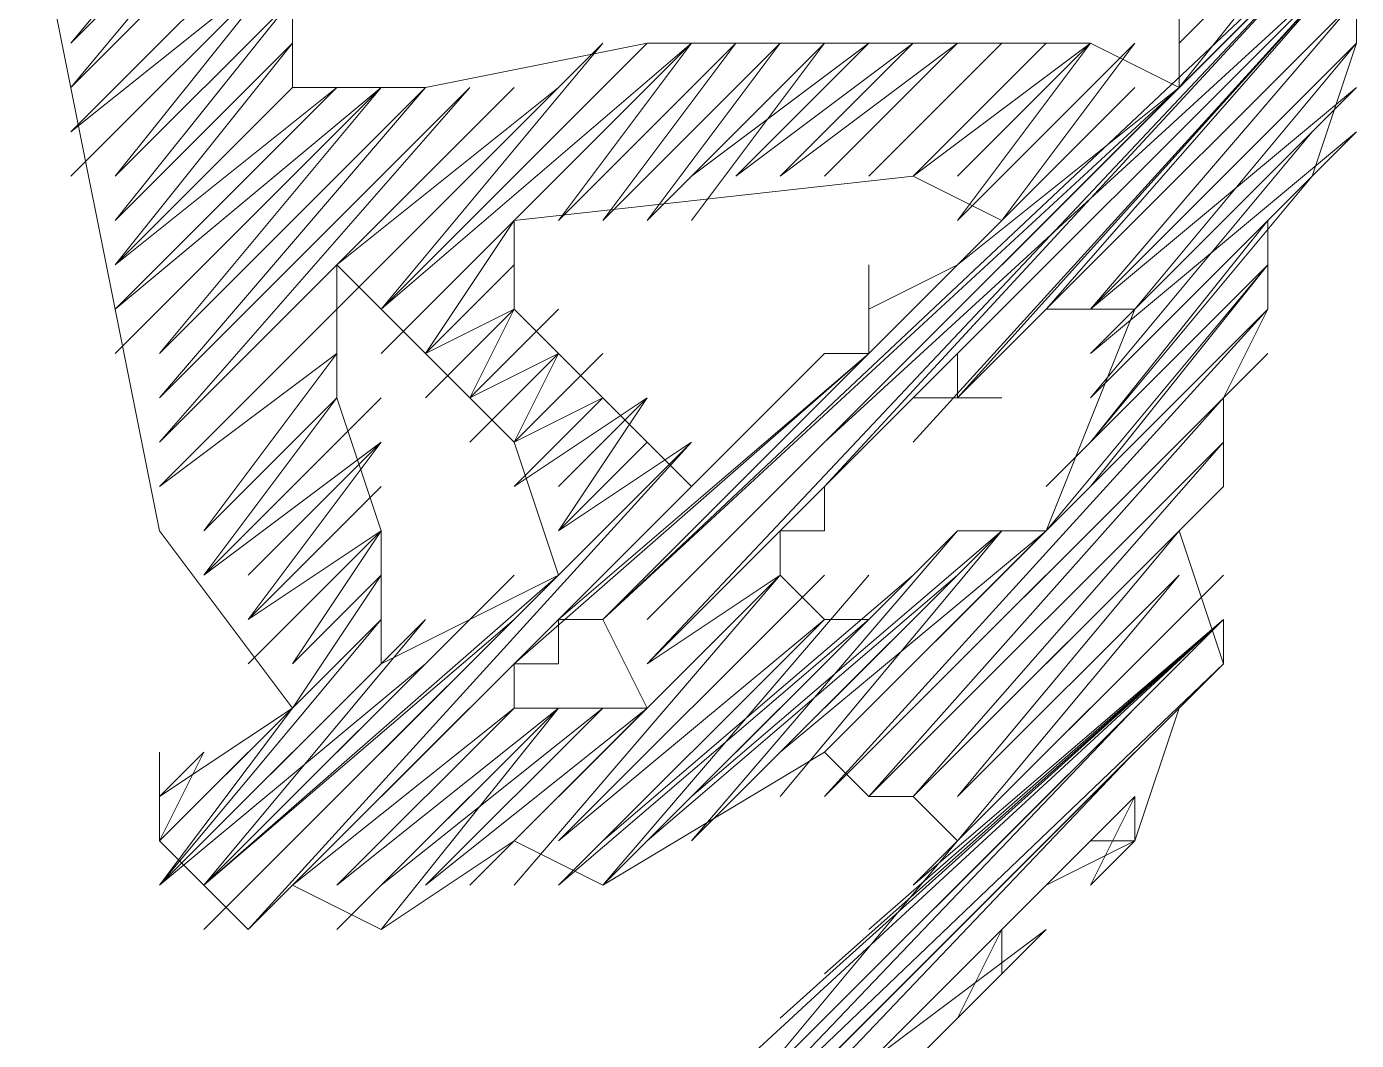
# Model space of a CAD drawing. Header units: millimetres. Extents: x 24 to 410, y 10 to 282.
# Drawn here: x 287.655 to 288.925, y 17.039 to 18.008 of the extents above; entities that cross this region are included whole.
import ezdxf

# ---------------------------------------------------------------- set-up
doc = ezdxf.new("R2010")
doc.units = ezdxf.units.MM
doc.layers.add('Watermark', color=7, linetype='Continuous')

msp = doc.modelspace()

# ---------------------------------------------------------------- linework, layer by layer
at = {"layer": 'Watermark', "color": 7, "lineweight": 0}
for points in [[(287.909, 18.076333), (287.909, 18.288), (287.993667, 18.372667), (288.078333, 18.457333), (288.459333, 18.457333), (288.628667, 18.372667), (288.713333, 18.288), (288.755667, 18.118667), (288.755667, 17.949333), (288.671, 17.991667), (288.247667, 17.991667), (288.036, 17.949333), (287.909, 17.949333)], [(288.120667, 17.737667), (288.120667, 17.822333), (288.501667, 17.864667), (288.586333, 17.822333), (288.544, 17.78), (288.459333, 17.737667), (288.459333, 17.695333), (288.417, 17.695333), (288.29, 17.568333)], [(287.951333, 17.653), (287.951333, 17.78), (288.120667, 17.610667), (288.163, 17.483667), (287.993667, 17.399), (287.993667, 17.526)], [(288.374667, 17.483667), (288.374667, 17.526), (288.417, 17.526), (288.417, 17.568333), (288.501667, 17.653), (288.544, 17.653), (288.628667, 17.737667), (288.713333, 17.737667), (288.628667, 17.526), (288.544, 17.526), (288.459333, 17.441333), (288.417, 17.441333)], [(288.120667, 17.356667), (288.120667, 17.399), (288.163, 17.399), (288.163, 17.441333), (288.205333, 17.441333), (288.247667, 17.356667)]]:
    msp.add_lwpolyline(points, close=True, dxfattribs=at)
for points in [[(287.697333, 17.991667), (287.909, 18.245667)], [(287.697333, 17.991667), (287.909, 18.245667)], [(287.697333, 17.991667), (287.909, 18.245667)], [(287.697333, 17.991667), (287.909, 18.245667)], [(287.697333, 17.991667), (287.909, 18.245667)], [(287.697333, 17.991667), (287.909, 18.245667)], [(287.697333, 17.991667), (287.909, 18.245667)], [(287.697333, 17.991667), (287.909, 18.245667)], [(287.697333, 17.991667), (287.909, 18.245667)], [(287.697333, 17.991667), (287.909, 18.203333)], [(287.697333, 17.991667), (287.909, 18.203333)], [(287.697333, 17.991667), (287.909, 18.203333)], [(287.697333, 17.991667), (287.909, 18.203333)], [(287.697333, 17.991667), (287.909, 18.203333)], [(287.697333, 17.991667), (287.909, 18.203333)], [(287.697333, 17.991667), (287.909, 18.203333)], [(287.697333, 17.991667), (287.909, 18.203333)], [(287.697333, 17.949333), (287.909, 18.203333)], [(287.697333, 17.949333), (287.909, 18.203333)], [(287.697333, 17.949333), (287.909, 18.203333)], [(287.697333, 17.949333), (287.909, 18.203333)], [(288.459333, 17.018), (288.586333, 17.145), (288.628667, 17.187333), (288.713333, 17.229667), (288.755667, 17.356667), (288.798, 17.399), (288.755667, 17.526), (288.798, 17.568333), (288.798, 17.653), (288.840333, 17.737667), (288.840333, 17.822333), (288.882667, 17.864667), (288.925, 17.991667), (288.925, 18.203333)], [(287.655, 18.161), (287.782, 17.526), (287.909, 17.356667), (287.782, 17.272), (287.782, 17.229667), (287.866667, 17.145), (287.909, 17.187333), (287.993667, 17.145), (288.120667, 17.229667), (288.205333, 17.187333), (288.417, 17.314333), (288.459333, 17.272), (288.501667, 17.272), (288.544, 17.229667), (288.332333, 16.975667)], [(287.697333, 17.949333), (287.909, 18.161)], [(287.697333, 17.949333), (287.909, 18.161)], [(287.697333, 17.949333), (287.909, 18.161)], [(287.697333, 17.949333), (287.909, 18.161)], [(287.697333, 17.949333), (287.909, 18.161)], [(287.697333, 17.949333), (287.909, 18.161)], [(287.697333, 17.949333), (287.909, 18.161)], [(287.697333, 17.949333), (287.909, 18.161)], [(287.697333, 17.949333), (287.909, 18.161)], [(287.697333, 17.949333), (287.909, 18.161)], [(287.697333, 17.949333), (287.909, 18.161)], [(287.697333, 17.949333), (287.909, 18.161)], [(287.697333, 17.949333), (287.909, 18.161)], [(288.755667, 17.991667), (288.925, 18.161)], [(288.755667, 17.991667), (288.925, 18.161)], [(288.755667, 17.991667), (288.925, 18.161)], [(288.755667, 17.991667), (288.925, 18.161)], [(288.755667, 17.991667), (288.925, 18.161)], [(288.755667, 17.991667), (288.925, 18.161)], [(288.755667, 17.991667), (288.925, 18.161)], [(288.755667, 17.991667), (288.925, 18.161)], [(288.755667, 17.991667), (288.925, 18.161)], [(288.755667, 17.991667), (288.925, 18.161)], [(288.755667, 17.991667), (288.925, 18.161)], [(288.755667, 17.991667), (288.925, 18.161)], [(288.755667, 17.949333), (288.925, 18.161)], [(288.755667, 17.949333), (288.925, 18.161)], [(287.697333, 17.907), (287.909, 18.118667)], [(287.697333, 17.907), (287.909, 18.118667)], [(287.697333, 17.907), (287.909, 18.118667)], [(287.697333, 17.907), (287.909, 18.118667)], [(287.697333, 17.907), (287.909, 18.118667)], [(287.697333, 17.907), (287.909, 18.118667)], [(287.697333, 17.907), (287.909, 18.118667)], [(287.697333, 17.907), (287.909, 18.118667)], [(287.697333, 17.907), (287.909, 18.118667)], [(287.697333, 17.907), (287.909, 18.118667)], [(287.697333, 17.907), (287.909, 18.118667)], [(287.697333, 17.907), (287.909, 18.118667)], [(288.205333, 17.441333), (288.925, 18.118667)], [(288.247667, 17.441333), (288.925, 18.118667)], [(288.247667, 17.399), (288.925, 18.118667)], [(288.247667, 17.399), (288.925, 18.118667)], [(288.247667, 17.399), (288.925, 18.118667)], [(288.247667, 17.399), (288.925, 18.118667)], [(288.417, 17.568333), (288.925, 18.118667)], [(288.417, 17.568333), (288.925, 18.118667)], [(288.417, 17.610667), (288.925, 18.118667)], [(288.417, 17.610667), (288.925, 18.118667)], [(288.755667, 17.949333), (288.925, 18.118667)], [(288.755667, 17.949333), (288.925, 18.118667)], [(288.755667, 17.949333), (288.925, 18.118667)], [(287.697333, 17.907), (287.909, 18.076333)], [(287.697333, 17.907), (287.909, 18.076333)], [(287.697333, 17.907), (287.909, 18.076333)], [(287.697333, 17.907), (287.909, 18.076333)], [(287.697333, 17.907), (287.909, 18.076333)], [(287.697333, 17.864667), (287.909, 18.076333)], [(287.697333, 17.864667), (287.909, 18.076333)], [(287.697333, 17.864667), (287.909, 18.076333)], [(287.697333, 17.864667), (287.909, 18.076333)], [(287.697333, 17.864667), (287.909, 18.076333)], [(287.697333, 17.864667), (287.909, 18.076333)], [(287.697333, 17.864667), (287.909, 18.076333)], [(287.697333, 17.864667), (287.909, 18.076333)], [(287.739667, 17.864667), (287.909, 18.076333)], [(287.739667, 17.864667), (287.909, 18.076333)], [(288.417, 17.610667), (288.925, 18.076333)], [(288.459333, 17.610667), (288.925, 18.076333)], [(288.459333, 17.610667), (288.925, 18.076333)], [(288.459333, 17.610667), (288.925, 18.076333)], [(288.459333, 17.610667), (288.925, 18.076333)], [(288.459333, 17.610667), (288.925, 18.076333)], [(288.501667, 17.610667), (288.925, 18.076333)], [(288.544, 17.653), (288.925, 18.076333)], [(288.544, 17.653), (288.925, 18.076333)], [(288.544, 17.653), (288.925, 18.076333)], [(288.544, 17.653), (288.925, 18.076333)], [(288.544, 17.653), (288.925, 18.076333)], [(288.544, 17.653), (288.925, 18.076333)], [(288.628667, 17.737667), (288.925, 18.076333)], [(287.739667, 17.864667), (287.909, 18.034)], [(287.739667, 17.864667), (287.909, 18.034)], [(287.739667, 17.864667), (287.909, 18.034)], [(287.739667, 17.864667), (287.909, 18.034)], [(287.739667, 17.864667), (287.909, 18.034)], [(287.739667, 17.864667), (287.909, 18.034)], [(287.739667, 17.864667), (287.909, 18.034)], [(287.739667, 17.822333), (287.909, 18.034)], [(287.739667, 17.822333), (287.909, 18.034)], [(287.739667, 17.822333), (287.909, 18.034)], [(287.739667, 17.822333), (287.909, 18.034)], [(287.739667, 17.822333), (287.909, 18.034)], [(287.739667, 17.822333), (287.909, 18.034)], [(287.739667, 17.822333), (287.909, 18.034)], [(287.739667, 17.822333), (287.909, 18.034)], [(288.628667, 17.737667), (288.925, 18.034)], [(288.628667, 17.737667), (288.925, 18.034)], [(288.628667, 17.737667), (288.925, 18.034)], [(288.628667, 17.737667), (288.925, 18.034)], [(288.628667, 17.737667), (288.925, 18.034)], [(288.671, 17.737667), (288.925, 18.034)], [(288.671, 17.737667), (288.925, 18.034)], [(288.671, 17.737667), (288.925, 18.034)], [(288.671, 17.737667), (288.925, 18.034)], [(288.671, 17.737667), (288.925, 18.034)], [(288.671, 17.737667), (288.925, 18.034)], [(288.671, 17.737667), (288.925, 18.034)], [(288.671, 17.737667), (288.925, 18.034)], [(287.739667, 17.822333), (287.909, 17.991667)], [(287.739667, 17.822333), (287.909, 17.991667)], [(287.739667, 17.822333), (287.909, 17.991667)], [(287.739667, 17.822333), (287.909, 17.991667)], [(287.739667, 17.822333), (287.909, 17.991667)], [(287.739667, 17.822333), (287.909, 17.991667)], [(287.739667, 17.822333), (287.909, 17.991667)], [(287.739667, 17.822333), (287.909, 17.991667)], [(287.739667, 17.822333), (287.909, 17.991667)], [(287.739667, 17.822333), (287.909, 17.991667)], [(287.739667, 17.78), (287.909, 17.991667)], [(287.739667, 17.78), (287.909, 17.991667)], [(287.739667, 17.78), (287.909, 17.991667)], [(287.739667, 17.78), (287.909, 17.991667)], [(287.739667, 17.78), (287.909, 17.991667)], [(287.739667, 17.78), (287.909, 17.991667)], [(287.951333, 17.737667), (288.205333, 17.991667)], [(287.951333, 17.737667), (288.205333, 17.991667)], [(287.951333, 17.737667), (288.205333, 17.991667)], [(287.951333, 17.737667), (288.205333, 17.991667)], [(287.993667, 17.737667), (288.205333, 17.991667)], [(287.993667, 17.737667), (288.205333, 17.991667)], [(287.993667, 17.737667), (288.205333, 17.991667)], [(287.993667, 17.737667), (288.205333, 17.991667)], [(287.993667, 17.737667), (288.205333, 17.991667)], [(287.993667, 17.737667), (288.205333, 17.991667)], [(287.993667, 17.737667), (288.247667, 17.991667)], [(287.993667, 17.737667), (288.247667, 17.991667)], [(287.993667, 17.737667), (288.247667, 17.991667)], [(287.993667, 17.737667), (288.247667, 17.991667)], [(287.993667, 17.737667), (288.247667, 17.991667)], [(287.993667, 17.737667), (288.247667, 17.991667)], [(287.993667, 17.737667), (288.247667, 17.991667)], [(287.993667, 17.737667), (288.247667, 17.991667)], [(287.993667, 17.737667), (288.247667, 17.991667)], [(287.993667, 17.737667), (288.247667, 17.991667)], [(287.993667, 17.737667), (288.247667, 17.991667)], [(287.993667, 17.737667), (288.247667, 17.991667)], [(287.993667, 17.737667), (288.29, 17.991667)], [(287.993667, 17.737667), (288.29, 17.991667)], [(287.993667, 17.695333), (288.29, 17.991667)], [(288.120667, 17.822333), (288.29, 17.991667)], [(288.120667, 17.822333), (288.29, 17.991667)], [(288.120667, 17.822333), (288.29, 17.991667)], [(288.120667, 17.822333), (288.29, 17.991667)], [(288.120667, 17.822333), (288.29, 17.991667)], [(288.120667, 17.822333), (288.29, 17.991667)], [(288.120667, 17.822333), (288.29, 17.991667)], [(288.163, 17.822333), (288.29, 17.991667)], [(288.163, 17.822333), (288.29, 17.991667)], [(288.163, 17.822333), (288.29, 17.991667)], [(288.163, 17.822333), (288.29, 17.991667)], [(288.163, 17.822333), (288.332333, 17.991667)], [(288.163, 17.822333), (288.332333, 17.991667)], [(288.163, 17.822333), (288.332333, 17.991667)], [(288.163, 17.822333), (288.332333, 17.991667)], [(288.163, 17.822333), (288.332333, 17.991667)], [(288.163, 17.822333), (288.332333, 17.991667)], [(288.163, 17.822333), (288.332333, 17.991667)], [(288.163, 17.822333), (288.332333, 17.991667)], [(288.205333, 17.822333), (288.332333, 17.991667)], [(288.205333, 17.822333), (288.332333, 17.991667)], [(288.205333, 17.822333), (288.332333, 17.991667)], [(288.205333, 17.822333), (288.332333, 17.991667)], [(288.205333, 17.822333), (288.332333, 17.991667)], [(288.205333, 17.822333), (288.332333, 17.991667)], [(288.205333, 17.822333), (288.374667, 17.991667)], [(288.205333, 17.822333), (288.374667, 17.991667)], [(288.205333, 17.822333), (288.374667, 17.991667)], [(288.205333, 17.822333), (288.374667, 17.991667)], [(288.205333, 17.822333), (288.374667, 17.991667)], [(288.205333, 17.822333), (288.374667, 17.991667)], [(288.205333, 17.822333), (288.374667, 17.991667)], [(288.247667, 17.822333), (288.374667, 17.991667)], [(288.247667, 17.822333), (288.374667, 17.991667)], [(288.247667, 17.822333), (288.374667, 17.991667)], [(288.247667, 17.822333), (288.374667, 17.991667)], [(288.247667, 17.822333), (288.374667, 17.991667)], [(288.247667, 17.822333), (288.374667, 17.991667)], [(288.247667, 17.822333), (288.417, 17.991667)], [(288.247667, 17.822333), (288.417, 17.991667)], [(288.247667, 17.822333), (288.417, 17.991667)], [(288.247667, 17.822333), (288.417, 17.991667)], [(288.247667, 17.822333), (288.417, 17.991667)], [(288.247667, 17.822333), (288.417, 17.991667)], [(288.29, 17.822333), (288.417, 17.991667)], [(288.29, 17.822333), (288.417, 17.991667)], [(288.29, 17.822333), (288.417, 17.991667)], [(288.29, 17.822333), (288.417, 17.991667)], [(288.29, 17.822333), (288.417, 17.991667)], [(288.29, 17.864667), (288.417, 17.991667)], [(288.29, 17.864667), (288.417, 17.991667)], [(288.29, 17.864667), (288.417, 17.991667)], [(288.29, 17.864667), (288.459333, 17.991667)], [(288.29, 17.864667), (288.459333, 17.991667)], [(288.29, 17.864667), (288.459333, 17.991667)], [(288.29, 17.864667), (288.459333, 17.991667)], [(288.332333, 17.864667), (288.459333, 17.991667)], [(288.332333, 17.864667), (288.459333, 17.991667)], [(288.332333, 17.864667), (288.459333, 17.991667)], [(288.332333, 17.864667), (288.459333, 17.991667)], [(288.332333, 17.864667), (288.459333, 17.991667)], [(288.332333, 17.864667), (288.459333, 17.991667)], [(288.332333, 17.864667), (288.459333, 17.991667)], [(288.332333, 17.864667), (288.459333, 17.991667)], [(288.332333, 17.864667), (288.459333, 17.991667)], [(288.332333, 17.864667), (288.501667, 17.991667)], [(288.332333, 17.864667), (288.501667, 17.991667)], [(288.332333, 17.864667), (288.501667, 17.991667)], [(288.332333, 17.864667), (288.501667, 17.991667)], [(288.374667, 17.864667), (288.501667, 17.991667)], [(288.374667, 17.864667), (288.501667, 17.991667)], [(288.374667, 17.864667), (288.501667, 17.991667)], [(288.374667, 17.864667), (288.501667, 17.991667)], [(288.374667, 17.864667), (288.501667, 17.991667)], [(288.374667, 17.864667), (288.501667, 17.991667)], [(288.374667, 17.864667), (288.501667, 17.991667)], [(288.374667, 17.864667), (288.501667, 17.991667)], [(288.374667, 17.864667), (288.501667, 17.991667)], [(288.374667, 17.864667), (288.501667, 17.991667)], [(288.374667, 17.864667), (288.544, 17.991667)], [(288.374667, 17.864667), (288.544, 17.991667)], [(288.417, 17.864667), (288.544, 17.991667)], [(288.417, 17.864667), (288.544, 17.991667)], [(288.417, 17.864667), (288.544, 17.991667)], [(288.417, 17.864667), (288.544, 17.991667)], [(288.417, 17.864667), (288.544, 17.991667)], [(288.417, 17.864667), (288.544, 17.991667)], [(288.417, 17.864667), (288.544, 17.991667)], [(288.417, 17.864667), (288.544, 17.991667)], [(288.417, 17.864667), (288.544, 17.991667)], [(288.417, 17.864667), (288.544, 17.991667)], [(288.417, 17.864667), (288.544, 17.991667)], [(288.417, 17.864667), (288.544, 17.991667)], [(288.459333, 17.864667), (288.586333, 17.991667)], [(288.459333, 17.864667), (288.586333, 17.991667)], [(288.459333, 17.864667), (288.586333, 17.991667)], [(288.459333, 17.864667), (288.586333, 17.991667)], [(288.459333, 17.864667), (288.586333, 17.991667)], [(288.459333, 17.864667), (288.586333, 17.991667)], [(288.459333, 17.864667), (288.586333, 17.991667)], [(288.459333, 17.864667), (288.586333, 17.991667)], [(288.459333, 17.864667), (288.586333, 17.991667)], [(288.459333, 17.864667), (288.586333, 17.991667)], [(288.459333, 17.864667), (288.586333, 17.991667)], [(288.459333, 17.864667), (288.586333, 17.991667)], [(288.459333, 17.864667), (288.586333, 17.991667)], [(288.501667, 17.864667), (288.628667, 17.991667)], [(288.501667, 17.864667), (288.628667, 17.991667)], [(288.501667, 17.864667), (288.628667, 17.991667)], [(288.501667, 17.864667), (288.628667, 17.991667)], [(288.501667, 17.864667), (288.628667, 17.991667)], [(288.501667, 17.864667), (288.628667, 17.991667)], [(288.501667, 17.864667), (288.628667, 17.991667)], [(288.501667, 17.864667), (288.628667, 17.991667)], [(288.501667, 17.864667), (288.628667, 17.991667)], [(288.501667, 17.864667), (288.628667, 17.991667)], [(288.501667, 17.864667), (288.628667, 17.991667)], [(288.501667, 17.864667), (288.628667, 17.991667)], [(288.501667, 17.864667), (288.628667, 17.991667)], [(288.501667, 17.864667), (288.628667, 17.991667)], [(288.501667, 17.864667), (288.671, 17.991667)], [(288.544, 17.864667), (288.671, 17.991667)], [(288.544, 17.864667), (288.671, 17.991667)], [(288.544, 17.864667), (288.671, 17.991667)], [(288.544, 17.864667), (288.671, 17.991667)], [(288.544, 17.864667), (288.671, 17.991667)], [(288.544, 17.864667), (288.671, 17.991667)], [(288.544, 17.864667), (288.671, 17.991667)], [(288.544, 17.864667), (288.671, 17.991667)], [(288.544, 17.864667), (288.671, 17.991667)], [(288.544, 17.864667), (288.671, 17.991667)], [(288.544, 17.864667), (288.671, 17.991667)], [(288.544, 17.864667), (288.671, 17.991667)], [(288.544, 17.864667), (288.671, 17.991667)], [(288.544, 17.864667), (288.671, 17.991667)], [(288.544, 17.864667), (288.671, 17.991667)], [(288.544, 17.822333), (288.671, 17.991667)], [(288.544, 17.822333), (288.713333, 17.991667)], [(288.544, 17.822333), (288.713333, 17.991667)], [(288.544, 17.822333), (288.713333, 17.991667)], [(288.586333, 17.822333), (288.713333, 17.991667)], [(288.586333, 17.822333), (288.713333, 17.991667)], [(288.586333, 17.822333), (288.713333, 17.991667)], [(288.671, 17.737667), (288.925, 17.991667)], [(288.671, 17.737667), (288.925, 17.991667)], [(288.671, 17.737667), (288.925, 17.991667)], [(288.671, 17.737667), (288.925, 17.991667)], [(288.671, 17.737667), (288.925, 17.991667)], [(288.671, 17.737667), (288.925, 17.991667)], [(288.713333, 17.737667), (288.925, 17.991667)], [(288.713333, 17.737667), (288.925, 17.991667)], [(288.713333, 17.737667), (288.925, 17.991667)], [(288.713333, 17.737667), (288.925, 17.991667)], [(288.713333, 17.737667), (288.925, 17.991667)], [(288.713333, 17.737667), (288.925, 17.991667)], [(287.739667, 17.78), (287.909, 17.949333)], [(287.739667, 17.78), (287.909, 17.949333)], [(287.739667, 17.78), (287.909, 17.949333)], [(287.739667, 17.78), (287.909, 17.949333)], [(287.739667, 17.78), (287.909, 17.949333)], [(287.739667, 17.78), (287.909, 17.949333)], [(287.739667, 17.78), (287.909, 17.949333)], [(287.739667, 17.78), (287.909, 17.949333)], [(287.739667, 17.78), (287.951333, 17.949333)], [(287.739667, 17.78), (287.951333, 17.949333)], [(287.739667, 17.78), (287.951333, 17.949333)], [(287.739667, 17.737667), (287.951333, 17.949333)], [(287.739667, 17.737667), (287.951333, 17.949333)], [(287.739667, 17.737667), (287.951333, 17.949333)], [(287.739667, 17.737667), (287.951333, 17.949333)], [(287.739667, 17.737667), (287.951333, 17.949333)], [(287.739667, 17.737667), (287.951333, 17.949333)], [(287.739667, 17.737667), (287.951333, 17.949333)], [(287.739667, 17.737667), (287.951333, 17.949333)], [(287.739667, 17.737667), (287.951333, 17.949333)], [(287.739667, 17.737667), (287.951333, 17.949333)], [(287.739667, 17.737667), (287.951333, 17.949333)], [(287.739667, 17.737667), (287.951333, 17.949333)], [(287.739667, 17.737667), (287.951333, 17.949333)], [(287.739667, 17.737667), (287.993667, 17.949333)], [(287.739667, 17.737667), (287.993667, 17.949333)], [(287.739667, 17.737667), (287.993667, 17.949333)], [(287.739667, 17.737667), (287.993667, 17.949333)], [(287.739667, 17.695333), (287.993667, 17.949333)], [(287.739667, 17.695333), (287.993667, 17.949333)], [(287.739667, 17.695333), (287.993667, 17.949333)], [(287.739667, 17.695333), (287.993667, 17.949333)], [(287.782, 17.695333), (287.993667, 17.949333)], [(287.782, 17.695333), (287.993667, 17.949333)], [(287.782, 17.695333), (287.993667, 17.949333)], [(287.782, 17.695333), (287.993667, 17.949333)], [(287.782, 17.695333), (287.993667, 17.949333)], [(287.782, 17.695333), (287.993667, 17.949333)], [(287.782, 17.695333), (287.993667, 17.949333)], [(287.782, 17.695333), (288.036, 17.949333)], [(287.782, 17.695333), (288.036, 17.949333)], [(287.782, 17.695333), (288.036, 17.949333)], [(287.782, 17.695333), (288.036, 17.949333)], [(287.782, 17.695333), (288.036, 17.949333)], [(287.782, 17.695333), (288.036, 17.949333)], [(287.782, 17.653), (288.036, 17.949333)], [(287.782, 17.653), (288.036, 17.949333)], [(287.782, 17.653), (288.036, 17.949333)], [(287.782, 17.653), (288.036, 17.949333)], [(287.782, 17.653), (288.036, 17.949333)], [(287.782, 17.653), (288.036, 17.949333)], [(287.782, 17.653), (288.036, 17.949333)], [(287.782, 17.653), (288.036, 17.949333)], [(287.782, 17.653), (288.036, 17.949333)], [(287.782, 17.653), (288.078333, 17.949333)], [(287.782, 17.653), (288.078333, 17.949333)], [(287.782, 17.653), (288.078333, 17.949333)], [(287.782, 17.653), (288.078333, 17.949333)], [(287.782, 17.653), (288.078333, 17.949333)], [(287.782, 17.653), (288.078333, 17.949333)], [(287.782, 17.653), (288.078333, 17.949333)], [(287.782, 17.653), (288.078333, 17.949333)], [(287.782, 17.653), (288.078333, 17.949333)], [(287.782, 17.610667), (288.078333, 17.949333)], [(287.782, 17.610667), (288.120667, 17.949333)], [(287.782, 17.610667), (288.120667, 17.949333)], [(287.782, 17.610667), (288.120667, 17.949333)], [(287.782, 17.610667), (288.120667, 17.949333)], [(287.782, 17.610667), (288.120667, 17.949333)], [(287.951333, 17.78), (288.120667, 17.949333)], [(287.951333, 17.78), (288.120667, 17.949333)], [(287.951333, 17.78), (288.120667, 17.949333)], [(287.951333, 17.78), (288.120667, 17.949333)], [(287.951333, 17.78), (288.163, 17.949333)], [(287.951333, 17.78), (288.163, 17.949333)], [(287.951333, 17.78), (288.163, 17.949333)], [(287.951333, 17.78), (288.163, 17.949333)], [(287.951333, 17.78), (288.163, 17.949333)], [(287.951333, 17.78), (288.163, 17.949333)], [(287.951333, 17.78), (288.163, 17.949333)], [(287.951333, 17.737667), (288.163, 17.949333)], [(287.951333, 17.737667), (288.163, 17.949333)], [(287.951333, 17.737667), (288.163, 17.949333)], [(288.205333, 17.441333), (288.755667, 17.949333)], [(288.205333, 17.441333), (288.755667, 17.949333)], [(288.205333, 17.441333), (288.755667, 17.949333)], [(288.205333, 17.441333), (288.755667, 17.949333)], [(288.205333, 17.441333), (288.755667, 17.949333)], [(288.544, 17.78), (288.755667, 17.949333)], [(288.586333, 17.822333), (288.713333, 17.949333)], [(288.586333, 17.822333), (288.713333, 17.949333)], [(288.586333, 17.822333), (288.713333, 17.949333)], [(288.586333, 17.822333), (288.713333, 17.949333)], [(288.586333, 17.822333), (288.713333, 17.949333)], [(288.586333, 17.822333), (288.713333, 17.949333)], [(288.586333, 17.822333), (288.713333, 17.949333)], [(288.586333, 17.822333), (288.713333, 17.949333)], [(288.586333, 17.822333), (288.713333, 17.949333)], [(288.586333, 17.822333), (288.713333, 17.949333)], [(288.586333, 17.822333), (288.713333, 17.949333)], [(288.586333, 17.822333), (288.713333, 17.949333)], [(288.586333, 17.822333), (288.713333, 17.949333)], [(288.586333, 17.78), (288.755667, 17.949333)], [(288.586333, 17.78), (288.755667, 17.949333)], [(288.671, 17.737667), (288.925, 17.949333)], [(288.671, 17.737667), (288.925, 17.949333)], [(288.671, 17.737667), (288.925, 17.949333)], [(288.671, 17.695333), (288.925, 17.949333)], [(288.671, 17.695333), (288.925, 17.949333)], [(288.671, 17.695333), (288.925, 17.949333)], [(288.671, 17.695333), (288.925, 17.949333)], [(288.713333, 17.737667), (288.925, 17.949333)], [(288.713333, 17.737667), (288.925, 17.949333)], [(288.713333, 17.737667), (288.925, 17.949333)], [(288.671, 17.695333), (288.925, 17.907)], [(288.671, 17.695333), (288.925, 17.907)], [(288.671, 17.695333), (288.925, 17.907)], [(288.671, 17.695333), (288.925, 17.907)], [(288.671, 17.695333), (288.925, 17.907)], [(288.671, 17.695333), (288.925, 17.907)], [(288.671, 17.653), (288.925, 17.907)], [(288.671, 17.653), (288.925, 17.907)], [(288.671, 17.653), (288.925, 17.907)], [(288.671, 17.653), (288.925, 17.907)], [(288.671, 17.653), (288.882667, 17.907)], [(288.671, 17.653), (288.882667, 17.864667)], [(288.671, 17.653), (288.882667, 17.864667)], [(288.671, 17.653), (288.882667, 17.864667)], [(288.671, 17.653), (288.882667, 17.864667)], [(288.671, 17.653), (288.882667, 17.864667)], [(288.671, 17.610667), (288.882667, 17.864667)], [(288.671, 17.610667), (288.882667, 17.864667)], [(288.671, 17.610667), (288.882667, 17.864667)], [(288.671, 17.610667), (288.882667, 17.864667)], [(288.671, 17.610667), (288.882667, 17.864667)], [(287.993667, 17.695333), (288.120667, 17.822333)], [(287.993667, 17.695333), (288.120667, 17.822333)], [(287.993667, 17.695333), (288.120667, 17.822333)], [(287.993667, 17.695333), (288.120667, 17.822333)], [(287.993667, 17.695333), (288.120667, 17.822333)], [(287.993667, 17.695333), (288.120667, 17.822333)], [(288.036, 17.695333), (288.120667, 17.822333)], [(288.036, 17.695333), (288.120667, 17.822333)], [(288.036, 17.695333), (288.120667, 17.822333)], [(288.671, 17.610667), (288.840333, 17.822333)], [(288.671, 17.610667), (288.840333, 17.822333)], [(288.671, 17.610667), (288.840333, 17.822333)], [(287.782, 17.610667), (287.951333, 17.78)], [(287.782, 17.610667), (287.951333, 17.78)], [(287.782, 17.610667), (287.951333, 17.78)], [(287.782, 17.610667), (287.951333, 17.78)], [(287.782, 17.610667), (287.951333, 17.78)], [(287.782, 17.610667), (287.951333, 17.78)], [(287.782, 17.610667), (287.951333, 17.78)], [(287.782, 17.610667), (287.951333, 17.78)], [(287.782, 17.610667), (287.951333, 17.78)], [(287.782, 17.610667), (287.951333, 17.78)], [(287.782, 17.610667), (287.951333, 17.78)], [(288.036, 17.695333), (288.120667, 17.78)], [(288.036, 17.695333), (288.120667, 17.78)], [(288.036, 17.695333), (288.120667, 17.78)], [(288.036, 17.695333), (288.120667, 17.78)], [(288.036, 17.695333), (288.120667, 17.78)], [(288.036, 17.695333), (288.120667, 17.78)], [(288.036, 17.695333), (288.120667, 17.78)], [(288.036, 17.695333), (288.120667, 17.78)], [(288.036, 17.695333), (288.120667, 17.78)], [(288.036, 17.695333), (288.120667, 17.78)], [(288.036, 17.695333), (288.120667, 17.78)], [(288.036, 17.695333), (288.120667, 17.78)], [(288.036, 17.695333), (288.120667, 17.78)], [(288.036, 17.695333), (288.120667, 17.78)], [(288.205333, 17.441333), (288.544, 17.78)], [(288.205333, 17.441333), (288.544, 17.78)], [(288.205333, 17.441333), (288.544, 17.78)], [(288.205333, 17.441333), (288.544, 17.78)], [(288.205333, 17.441333), (288.544, 17.78)], [(288.205333, 17.441333), (288.544, 17.78)], [(288.459333, 17.737667), (288.459333, 17.78)], [(288.459333, 17.737667), (288.459333, 17.78)], [(288.628667, 17.568333), (288.840333, 17.78)], [(288.628667, 17.568333), (288.840333, 17.78)], [(288.628667, 17.568333), (288.840333, 17.78)], [(288.628667, 17.568333), (288.840333, 17.78)], [(288.628667, 17.568333), (288.840333, 17.78)], [(288.628667, 17.568333), (288.840333, 17.78)], [(288.628667, 17.568333), (288.840333, 17.78)], [(288.628667, 17.568333), (288.840333, 17.78)], [(288.628667, 17.526), (288.840333, 17.78)], [(288.628667, 17.526), (288.840333, 17.78)], [(288.671, 17.610667), (288.840333, 17.78)], [(288.671, 17.568333), (288.840333, 17.78)], [(288.671, 17.568333), (288.840333, 17.78)], [(287.782, 17.568333), (287.951333, 17.737667)], [(287.782, 17.568333), (287.951333, 17.737667)], [(287.782, 17.568333), (287.951333, 17.737667)], [(287.782, 17.568333), (287.951333, 17.737667)], [(287.782, 17.568333), (287.951333, 17.737667)], [(287.782, 17.568333), (287.951333, 17.737667)], [(287.782, 17.568333), (287.951333, 17.737667)], [(287.782, 17.568333), (287.951333, 17.737667)], [(287.782, 17.568333), (287.951333, 17.737667)], [(287.782, 17.568333), (287.951333, 17.737667)], [(287.782, 17.568333), (287.951333, 17.737667)], [(287.782, 17.568333), (287.951333, 17.737667)], [(287.782, 17.568333), (287.951333, 17.737667)], [(288.036, 17.695333), (288.120667, 17.737667)], [(288.036, 17.695333), (288.120667, 17.737667)], [(288.036, 17.695333), (288.120667, 17.737667)], [(288.036, 17.653), (288.120667, 17.737667)], [(288.036, 17.653), (288.120667, 17.737667)], [(288.036, 17.653), (288.120667, 17.737667)], [(288.036, 17.653), (288.120667, 17.737667)], [(288.036, 17.653), (288.120667, 17.737667)], [(288.036, 17.653), (288.120667, 17.737667)], [(288.036, 17.653), (288.120667, 17.737667)], [(288.036, 17.653), (288.120667, 17.737667)], [(288.078333, 17.653), (288.120667, 17.737667)], [(288.078333, 17.653), (288.120667, 17.737667)], [(288.078333, 17.653), (288.120667, 17.737667)], [(288.078333, 17.653), (288.163, 17.737667)], [(288.078333, 17.653), (288.163, 17.737667)], [(288.078333, 17.653), (288.163, 17.737667)], [(288.078333, 17.653), (288.163, 17.737667)], [(288.078333, 17.653), (288.163, 17.737667)], [(288.078333, 17.653), (288.163, 17.737667)], [(288.078333, 17.653), (288.163, 17.737667)], [(288.078333, 17.653), (288.163, 17.737667)], [(288.078333, 17.653), (288.163, 17.737667)], [(288.078333, 17.653), (288.163, 17.737667)], [(288.078333, 17.653), (288.163, 17.737667)], [(288.078333, 17.653), (288.163, 17.737667)], [(288.078333, 17.653), (288.163, 17.737667)], [(288.459333, 17.737667), (288.459333, 17.695333), (288.120667, 17.399)], [(288.501667, 17.737667), (288.459333, 17.695333), (288.120667, 17.399)], [(288.417, 17.314333), (288.840333, 17.737667)], [(288.417, 17.314333), (288.840333, 17.737667)], [(288.417, 17.272), (288.840333, 17.737667)], [(288.417, 17.272), (288.840333, 17.737667)], [(288.417, 17.272), (288.840333, 17.737667)], [(288.417, 17.272), (288.840333, 17.737667)], [(288.459333, 17.695333), (288.459333, 17.737667)], [(288.459333, 17.695333), (288.501667, 17.737667)], [(288.459333, 17.695333), (288.501667, 17.737667)], [(288.459333, 17.695333), (288.501667, 17.737667)], [(288.459333, 17.695333), (288.501667, 17.737667)], [(288.459333, 17.695333), (288.501667, 17.737667)], [(288.459333, 17.695333), (288.501667, 17.737667)], [(288.544, 17.653), (288.628667, 17.737667)], [(288.544, 17.653), (288.628667, 17.737667)], [(288.544, 17.653), (288.628667, 17.737667)], [(288.544, 17.653), (288.628667, 17.737667)], [(288.628667, 17.526), (288.840333, 17.737667)], [(288.628667, 17.526), (288.840333, 17.737667)], [(288.628667, 17.526), (288.840333, 17.737667)], [(288.628667, 17.526), (288.840333, 17.737667)], [(288.628667, 17.526), (288.840333, 17.737667)], [(288.628667, 17.526), (288.840333, 17.737667)], [(287.782, 17.568333), (287.951333, 17.695333)], [(287.782, 17.568333), (287.951333, 17.695333)], [(287.782, 17.568333), (287.951333, 17.695333)], [(287.782, 17.568333), (287.951333, 17.695333)], [(287.824333, 17.526), (287.951333, 17.695333)], [(287.824333, 17.526), (287.951333, 17.695333)], [(287.824333, 17.526), (287.951333, 17.695333)], [(287.824333, 17.526), (287.951333, 17.695333)], [(287.824333, 17.526), (287.951333, 17.695333)], [(287.824333, 17.526), (287.951333, 17.695333)], [(287.824333, 17.526), (287.951333, 17.695333)], [(287.824333, 17.526), (287.951333, 17.695333)], [(287.824333, 17.526), (287.951333, 17.695333)], [(287.824333, 17.526), (287.951333, 17.695333)], [(287.866667, 17.145), (288.120667, 17.399), (288.417, 17.695333)], [(287.866667, 17.145), (288.120667, 17.399), (288.417, 17.695333)], [(287.866667, 17.145), (288.120667, 17.399), (288.417, 17.695333)], [(287.866667, 17.145), (288.120667, 17.399), (288.417, 17.695333)], [(287.866667, 17.145), (288.120667, 17.399), (288.417, 17.695333)], [(287.866667, 17.145), (288.120667, 17.399), (288.417, 17.695333)], [(288.078333, 17.653), (288.163, 17.695333)], [(288.078333, 17.653), (288.163, 17.695333)], [(288.078333, 17.653), (288.163, 17.695333)], [(288.078333, 17.610667), (288.163, 17.695333)], [(288.078333, 17.610667), (288.163, 17.695333)], [(288.078333, 17.610667), (288.163, 17.695333)], [(288.078333, 17.610667), (288.163, 17.695333)], [(288.078333, 17.610667), (288.163, 17.695333)], [(288.078333, 17.610667), (288.163, 17.695333)], [(288.078333, 17.610667), (288.163, 17.695333)], [(288.078333, 17.610667), (288.163, 17.695333)], [(288.120667, 17.610667), (288.163, 17.695333)], [(288.120667, 17.610667), (288.163, 17.695333)], [(288.120667, 17.610667), (288.163, 17.695333)], [(288.120667, 17.610667), (288.205333, 17.695333)], [(288.120667, 17.610667), (288.205333, 17.695333)], [(288.120667, 17.610667), (288.205333, 17.695333)], [(288.120667, 17.610667), (288.205333, 17.695333)], [(288.120667, 17.610667), (288.205333, 17.695333)], [(288.120667, 17.610667), (288.205333, 17.695333)], [(288.120667, 17.610667), (288.205333, 17.695333)], [(288.120667, 17.610667), (288.205333, 17.695333)], [(288.120667, 17.610667), (288.205333, 17.695333)], [(288.120667, 17.610667), (288.205333, 17.695333)], [(288.120667, 17.610667), (288.205333, 17.695333)], [(288.120667, 17.610667), (288.205333, 17.695333)], [(288.120667, 17.610667), (288.205333, 17.695333)], [(288.120667, 17.399), (288.417, 17.695333)], [(288.120667, 17.399), (288.417, 17.695333)], [(288.120667, 17.399), (288.417, 17.695333)], [(288.163, 17.399), (288.163, 17.441333), (288.459333, 17.695333)], [(288.163, 17.441333), (288.459333, 17.695333)], [(288.163, 17.441333), (288.459333, 17.695333)], [(288.163, 17.441333), (288.459333, 17.695333)], [(288.205333, 17.441333), (288.459333, 17.695333)], [(288.205333, 17.441333), (288.459333, 17.695333)], [(288.417, 17.272), (288.840333, 17.695333)], [(288.417, 17.272), (288.840333, 17.695333)], [(288.417, 17.272), (288.840333, 17.695333)], [(288.417, 17.272), (288.840333, 17.695333)], [(288.544, 17.653), (288.586333, 17.695333)], [(288.544, 17.653), (288.586333, 17.695333)], [(288.544, 17.653), (288.544, 17.695333)], [(288.544, 17.653), (288.586333, 17.695333)], [(288.544, 17.653), (288.586333, 17.695333)], [(288.544, 17.653), (288.586333, 17.695333)], [(288.544, 17.653), (288.544, 17.695333)], [(287.824333, 17.526), (287.951333, 17.653)], [(287.824333, 17.526), (287.951333, 17.653)], [(287.824333, 17.526), (287.951333, 17.653)], [(287.824333, 17.526), (287.951333, 17.653)], [(287.824333, 17.526), (287.951333, 17.653)], [(287.824333, 17.526), (287.951333, 17.653)], [(287.824333, 17.526), (287.951333, 17.653)], [(287.824333, 17.526), (287.951333, 17.653)], [(287.824333, 17.526), (287.951333, 17.653)], [(287.824333, 17.526), (287.951333, 17.653)], [(287.824333, 17.526), (287.951333, 17.653)], [(287.824333, 17.526), (287.951333, 17.653)], [(287.824333, 17.483667), (287.951333, 17.653)], [(287.824333, 17.483667), (287.951333, 17.653)], [(287.824333, 17.483667), (287.951333, 17.653)], [(287.824333, 17.483667), (287.951333, 17.653)], [(287.824333, 17.483667), (287.993667, 17.653)], [(287.824333, 17.483667), (287.993667, 17.653)], [(288.120667, 17.610667), (288.205333, 17.653)], [(288.120667, 17.610667), (288.205333, 17.653)], [(288.120667, 17.568333), (288.205333, 17.653)], [(288.120667, 17.568333), (288.205333, 17.653)], [(288.120667, 17.568333), (288.205333, 17.653)], [(288.120667, 17.568333), (288.205333, 17.653)], [(288.120667, 17.568333), (288.205333, 17.653)], [(288.120667, 17.568333), (288.205333, 17.653)], [(288.120667, 17.568333), (288.205333, 17.653)], [(288.120667, 17.568333), (288.205333, 17.653)], [(288.120667, 17.568333), (288.205333, 17.653)], [(288.120667, 17.568333), (288.205333, 17.653)], [(288.120667, 17.568333), (288.205333, 17.653)], [(288.120667, 17.568333), (288.205333, 17.653)], [(288.120667, 17.568333), (288.205333, 17.653)], [(288.120667, 17.568333), (288.247667, 17.653)], [(288.120667, 17.568333), (288.247667, 17.653)], [(288.120667, 17.568333), (288.247667, 17.653)], [(288.163, 17.568333), (288.247667, 17.653)], [(288.163, 17.568333), (288.247667, 17.653)], [(288.163, 17.568333), (288.247667, 17.653)], [(288.163, 17.568333), (288.247667, 17.653)], [(288.163, 17.526), (288.247667, 17.653)], [(288.163, 17.526), (288.247667, 17.653)], [(288.163, 17.526), (288.247667, 17.653)], [(288.163, 17.526), (288.247667, 17.653)], [(288.163, 17.526), (288.247667, 17.653)], [(288.417, 17.272), (288.798, 17.653)], [(288.417, 17.272), (288.798, 17.653)], [(288.459333, 17.272), (288.798, 17.653)], [(288.459333, 17.272), (288.798, 17.653)], [(288.459333, 17.272), (288.798, 17.653)], [(288.459333, 17.272), (288.798, 17.653)], [(288.459333, 17.272), (288.798, 17.653)], [(288.459333, 17.272), (288.798, 17.653)], [(288.501667, 17.653), (288.544, 17.653)], [(288.501667, 17.653), (288.544, 17.653)], [(288.501667, 17.653), (288.544, 17.653)], [(288.501667, 17.653), (288.544, 17.653)], [(288.501667, 17.653), (288.544, 17.653)], [(288.501667, 17.653), (288.544, 17.653)], [(288.501667, 17.653), (288.544, 17.653)], [(288.501667, 17.653), (288.544, 17.653)], [(288.501667, 17.653), (288.544, 17.653)], [(288.501667, 17.653), (288.544, 17.653)], [(288.501667, 17.653), (288.544, 17.653)], [(288.544, 17.653), (288.586333, 17.653)], [(287.824333, 17.483667), (287.993667, 17.610667)], [(287.824333, 17.483667), (287.993667, 17.610667)], [(287.824333, 17.483667), (287.993667, 17.610667)], [(287.824333, 17.483667), (287.993667, 17.610667)], [(287.824333, 17.483667), (287.993667, 17.610667)], [(287.824333, 17.483667), (287.993667, 17.610667)], [(287.824333, 17.483667), (287.993667, 17.610667)], [(287.824333, 17.187333), (288.163, 17.483667), (288.29, 17.610667)], [(287.824333, 17.187333), (288.163, 17.483667), (288.29, 17.610667)], [(287.824333, 17.145), (288.163, 17.483667), (288.29, 17.610667)], [(287.824333, 17.145), (288.163, 17.483667), (288.29, 17.610667)], [(287.824333, 17.145), (288.163, 17.483667), (288.29, 17.610667)], [(287.824333, 17.145), (288.29, 17.610667)], [(287.824333, 17.145), (288.29, 17.610667)], [(287.866667, 17.483667), (287.993667, 17.610667)], [(287.866667, 17.483667), (287.993667, 17.610667)], [(287.866667, 17.483667), (287.993667, 17.610667)], [(287.866667, 17.483667), (287.993667, 17.610667)], [(287.866667, 17.483667), (287.993667, 17.610667)], [(287.866667, 17.483667), (287.993667, 17.610667)], [(287.866667, 17.483667), (287.993667, 17.610667)], [(287.866667, 17.483667), (287.993667, 17.610667)], [(287.866667, 17.483667), (287.993667, 17.610667)], [(287.866667, 17.441333), (287.993667, 17.610667)], [(287.866667, 17.441333), (287.993667, 17.610667)], [(287.866667, 17.145), (288.29, 17.610667)], [(287.866667, 17.145), (288.29, 17.610667)], [(287.866667, 17.145), (288.29, 17.610667)], [(287.866667, 17.145), (288.29, 17.610667)], [(288.163, 17.526), (288.247667, 17.610667)], [(288.163, 17.526), (288.247667, 17.610667)], [(288.163, 17.526), (288.247667, 17.610667)], [(288.163, 17.526), (288.247667, 17.610667)], [(288.163, 17.526), (288.247667, 17.610667)], [(288.163, 17.526), (288.247667, 17.610667)], [(288.163, 17.526), (288.247667, 17.610667)], [(288.163, 17.526), (288.247667, 17.610667)], [(288.163, 17.526), (288.247667, 17.610667)], [(288.163, 17.526), (288.247667, 17.610667)], [(288.163, 17.526), (288.247667, 17.610667)], [(288.163, 17.526), (288.247667, 17.610667)], [(288.163, 17.526), (288.247667, 17.610667)], [(288.163, 17.526), (288.247667, 17.610667)], [(288.163, 17.526), (288.247667, 17.610667)], [(288.163, 17.526), (288.29, 17.610667)], [(288.459333, 17.272), (288.798, 17.610667)], [(288.459333, 17.272), (288.798, 17.610667)], [(288.459333, 17.272), (288.798, 17.610667)], [(288.459333, 17.272), (288.798, 17.610667)], [(288.459333, 17.272), (288.798, 17.610667)], [(288.459333, 17.272), (288.798, 17.610667)], [(288.459333, 17.272), (288.798, 17.610667)], [(288.459333, 17.272), (288.798, 17.610667)], [(288.459333, 17.272), (288.798, 17.610667)], [(288.459333, 17.272), (288.798, 17.610667)], [(288.459333, 17.272), (288.798, 17.610667)], [(288.459333, 17.272), (288.798, 17.610667)], [(288.501667, 17.272), (288.798, 17.610667)], [(288.501667, 17.272), (288.798, 17.610667)], [(287.866667, 17.441333), (287.993667, 17.568333)], [(287.866667, 17.441333), (287.993667, 17.568333)], [(287.866667, 17.441333), (287.993667, 17.568333)], [(287.866667, 17.441333), (287.993667, 17.568333)], [(287.866667, 17.441333), (287.993667, 17.568333)], [(287.866667, 17.441333), (287.993667, 17.568333)], [(287.866667, 17.441333), (287.993667, 17.568333)], [(287.866667, 17.441333), (287.993667, 17.568333)], [(287.866667, 17.441333), (287.993667, 17.568333)], [(287.866667, 17.441333), (287.993667, 17.568333)], [(287.866667, 17.441333), (287.993667, 17.568333)], [(287.866667, 17.441333), (287.993667, 17.568333)], [(287.866667, 17.441333), (287.993667, 17.568333)], [(287.866667, 17.441333), (287.993667, 17.568333)], [(287.866667, 17.441333), (287.993667, 17.568333)], [(287.866667, 17.441333), (287.993667, 17.568333)], [(287.866667, 17.441333), (287.993667, 17.568333)], [(287.866667, 17.441333), (287.993667, 17.568333)], [(287.866667, 17.145), (288.29, 17.568333)], [(287.866667, 17.145), (288.29, 17.568333)], [(287.866667, 17.145), (288.29, 17.568333)], [(287.866667, 17.145), (288.29, 17.568333)], [(287.866667, 17.145), (288.29, 17.568333)], [(288.247667, 17.399), (288.417, 17.568333)], [(288.247667, 17.399), (288.417, 17.568333)], [(288.247667, 17.399), (288.417, 17.568333)], [(288.247667, 17.399), (288.417, 17.568333)], [(288.247667, 17.399), (288.417, 17.568333)], [(288.247667, 17.399), (288.417, 17.568333)], [(288.374667, 17.526), (288.417, 17.568333)], [(288.374667, 17.526), (288.417, 17.568333)], [(288.374667, 17.526), (288.417, 17.568333)], [(288.374667, 17.526), (288.417, 17.568333)], [(288.374667, 17.526), (288.417, 17.568333)], [(288.501667, 17.272), (288.798, 17.568333)], [(288.501667, 17.272), (288.798, 17.568333)], [(287.866667, 17.441333), (287.993667, 17.526)], [(287.866667, 17.441333), (287.993667, 17.526)], [(287.866667, 17.441333), (287.993667, 17.526)], [(287.866667, 17.399), (287.993667, 17.526)], [(287.866667, 17.399), (287.993667, 17.526)], [(287.866667, 17.399), (287.993667, 17.526)], [(287.909, 17.399), (287.993667, 17.526)], [(287.909, 17.399), (287.993667, 17.526)], [(287.909, 17.399), (287.993667, 17.526)], [(287.909, 17.399), (287.993667, 17.526)], [(287.909, 17.399), (287.993667, 17.526)], [(287.909, 17.399), (287.993667, 17.526)], [(287.909, 17.399), (287.993667, 17.526)], [(287.909, 17.399), (287.993667, 17.526)], [(287.909, 17.399), (287.993667, 17.526)], [(287.909, 17.399), (287.993667, 17.526)], [(287.909, 17.399), (287.993667, 17.526)], [(288.247667, 17.399), (288.374667, 17.526)], [(288.247667, 17.399), (288.374667, 17.526)], [(288.247667, 17.399), (288.374667, 17.526)], [(288.247667, 17.399), (288.374667, 17.526)], [(288.247667, 17.399), (288.374667, 17.526)], [(288.247667, 17.399), (288.374667, 17.526)], [(288.247667, 17.399), (288.374667, 17.526)], [(288.247667, 17.399), (288.374667, 17.526)], [(288.29, 17.229667), (288.544, 17.526)], [(288.29, 17.229667), (288.544, 17.526)], [(288.29, 17.229667), (288.544, 17.526)], [(288.29, 17.229667), (288.544, 17.526)], [(288.29, 17.272), (288.586333, 17.526)], [(288.332333, 17.272), (288.586333, 17.526)], [(288.332333, 17.272), (288.586333, 17.526)], [(288.332333, 17.272), (288.586333, 17.526)], [(288.332333, 17.272), (288.586333, 17.526)], [(288.332333, 17.272), (288.586333, 17.526)], [(288.332333, 17.272), (288.586333, 17.526)], [(288.332333, 17.272), (288.586333, 17.526)], [(288.374667, 17.272), (288.586333, 17.526)], [(288.374667, 17.272), (288.586333, 17.526)], [(288.374667, 17.272), (288.586333, 17.526)], [(288.374667, 17.272), (288.586333, 17.526)], [(288.374667, 17.272), (288.586333, 17.526)], [(288.374667, 17.314333), (288.586333, 17.526)], [(288.374667, 17.314333), (288.628667, 17.526)], [(288.417, 17.314333), (288.628667, 17.526)], [(288.417, 17.314333), (288.628667, 17.526)], [(288.417, 17.314333), (288.628667, 17.526)], [(288.417, 17.314333), (288.628667, 17.526)], [(288.417, 17.314333), (288.628667, 17.526)], [(288.417, 17.314333), (288.628667, 17.526)], [(288.501667, 17.272), (288.755667, 17.526)], [(288.501667, 17.272), (288.755667, 17.526)], [(288.501667, 17.272), (288.755667, 17.526)], [(288.501667, 17.272), (288.755667, 17.526)], [(288.501667, 17.272), (288.755667, 17.526)], [(288.501667, 17.272), (288.755667, 17.526)], [(288.501667, 17.272), (288.755667, 17.526)], [(288.501667, 17.272), (288.755667, 17.526)], [(288.501667, 17.272), (288.755667, 17.526)], [(288.501667, 17.272), (288.755667, 17.526)], [(288.501667, 17.272), (288.755667, 17.526)], [(288.501667, 17.272), (288.755667, 17.526)], [(288.501667, 17.272), (288.755667, 17.526)], [(288.544, 17.272), (288.755667, 17.526)], [(288.544, 17.272), (288.755667, 17.526)], [(287.824333, 17.187333), (288.120667, 17.483667)], [(287.824333, 17.187333), (288.120667, 17.483667)], [(287.824333, 17.187333), (288.120667, 17.483667)], [(287.824333, 17.187333), (288.120667, 17.483667)], [(287.824333, 17.187333), (288.120667, 17.483667)], [(287.909, 17.399), (287.993667, 17.483667)], [(287.909, 17.399), (287.993667, 17.483667)], [(287.909, 17.399), (287.993667, 17.483667)], [(287.909, 17.399), (287.993667, 17.483667)], [(287.909, 17.399), (287.993667, 17.483667)], [(287.909, 17.399), (287.993667, 17.483667)], [(287.909, 17.399), (287.993667, 17.483667)], [(287.909, 17.399), (287.993667, 17.483667)], [(287.909, 17.356667), (287.993667, 17.483667)], [(287.909, 17.356667), (287.993667, 17.483667)], [(287.909, 17.356667), (287.993667, 17.483667)], [(288.078333, 17.187333), (288.374667, 17.483667)], [(288.078333, 17.187333), (288.374667, 17.483667)], [(288.078333, 17.187333), (288.374667, 17.483667)], [(288.120667, 17.187333), (288.374667, 17.483667)], [(288.120667, 17.187333), (288.374667, 17.483667)], [(288.120667, 17.187333), (288.374667, 17.483667)], [(288.120667, 17.187333), (288.374667, 17.483667)], [(288.120667, 17.187333), (288.374667, 17.483667)], [(288.120667, 17.229667), (288.374667, 17.483667)], [(288.120667, 17.229667), (288.374667, 17.483667)], [(288.120667, 17.229667), (288.374667, 17.483667)], [(288.120667, 17.229667), (288.374667, 17.483667)], [(288.120667, 17.229667), (288.374667, 17.483667)], [(288.163, 17.229667), (288.417, 17.483667)], [(288.205333, 17.187333), (288.459333, 17.483667)], [(288.205333, 17.187333), (288.459333, 17.483667)], [(288.205333, 17.187333), (288.459333, 17.483667)], [(288.205333, 17.229667), (288.501667, 17.483667)], [(288.247667, 17.399), (288.374667, 17.483667)], [(288.247667, 17.399), (288.374667, 17.483667)], [(288.247667, 17.399), (288.374667, 17.483667)], [(288.247667, 17.399), (288.374667, 17.483667)], [(288.247667, 17.399), (288.374667, 17.483667)], [(288.247667, 17.356667), (288.374667, 17.483667)], [(288.247667, 17.356667), (288.374667, 17.483667)], [(288.247667, 17.356667), (288.374667, 17.483667)], [(288.247667, 17.356667), (288.374667, 17.483667)], [(288.247667, 17.229667), (288.501667, 17.483667)], [(288.247667, 17.229667), (288.501667, 17.483667)], [(288.247667, 17.229667), (288.501667, 17.483667)], [(288.247667, 17.229667), (288.501667, 17.483667)], [(288.247667, 17.229667), (288.501667, 17.483667)], [(288.247667, 17.229667), (288.501667, 17.483667)], [(288.247667, 17.229667), (288.544, 17.483667)], [(288.29, 17.229667), (288.544, 17.483667)], [(288.29, 17.229667), (288.544, 17.483667)], [(288.501667, 17.187333), (288.798, 17.483667)], [(288.544, 17.272), (288.755667, 17.483667)], [(288.544, 17.272), (288.755667, 17.483667)], [(288.544, 17.229667), (288.755667, 17.483667)], [(288.544, 17.229667), (288.755667, 17.483667)], [(288.544, 17.229667), (288.798, 17.483667)], [(288.544, 17.229667), (288.798, 17.483667)], [(288.544, 17.229667), (288.798, 17.483667)], [(288.544, 17.229667), (288.798, 17.483667)], [(288.544, 17.229667), (288.798, 17.483667)], [(288.544, 17.229667), (288.798, 17.483667)], [(288.544, 17.229667), (288.798, 17.483667)], [(288.544, 17.229667), (288.798, 17.483667)], [(288.544, 17.229667), (288.798, 17.483667)], [(288.544, 17.229667), (288.798, 17.483667)], [(287.782, 17.229667), (287.909, 17.356667), (287.993667, 17.441333)], [(287.782, 17.229667), (287.909, 17.356667), (287.993667, 17.441333)], [(287.782, 17.229667), (287.909, 17.356667), (287.993667, 17.441333)], [(287.782, 17.229667), (287.909, 17.356667), (287.993667, 17.441333)], [(287.782, 17.187333), (287.909, 17.356667), (287.993667, 17.441333)], [(287.782, 17.187333), (287.909, 17.356667), (287.993667, 17.441333)], [(287.782, 17.187333), (287.909, 17.356667), (287.993667, 17.441333)], [(287.782, 17.187333), (287.993667, 17.441333)], [(287.782, 17.187333), (287.993667, 17.441333)], [(287.782, 17.187333), (288.036, 17.441333)], [(287.782, 17.187333), (288.036, 17.441333)], [(287.782, 17.187333), (288.036, 17.441333)], [(287.824333, 17.187333), (288.036, 17.441333)], [(287.824333, 17.187333), (288.036, 17.441333)], [(287.824333, 17.187333), (288.078333, 17.441333)], [(287.824333, 17.187333), (288.078333, 17.441333)], [(287.824333, 17.187333), (288.078333, 17.441333)], [(287.824333, 17.187333), (288.078333, 17.441333)], [(287.824333, 17.187333), (288.078333, 17.441333)], [(287.824333, 17.187333), (288.078333, 17.441333)], [(287.824333, 17.187333), (288.078333, 17.441333)], [(287.824333, 17.187333), (288.120667, 17.441333)], [(287.824333, 17.187333), (288.120667, 17.441333)], [(287.909, 17.356667), (287.993667, 17.441333)], [(287.909, 17.356667), (287.993667, 17.441333)], [(287.909, 17.356667), (287.993667, 17.441333)], [(288.163, 17.399), (288.163, 17.441333)], [(288.163, 17.399), (288.163, 17.441333)], [(288.163, 17.399), (288.163, 17.441333)], [(288.163, 17.399), (288.163, 17.441333)], [(288.163, 17.399), (288.163, 17.441333)], [(288.163, 17.229667), (288.417, 17.441333)], [(288.163, 17.229667), (288.417, 17.441333)], [(288.163, 17.187333), (288.417, 17.441333)], [(288.163, 17.187333), (288.417, 17.441333)], [(288.163, 17.187333), (288.417, 17.441333)], [(288.163, 17.187333), (288.417, 17.441333)], [(288.163, 17.187333), (288.417, 17.441333)], [(288.163, 17.187333), (288.417, 17.441333)], [(288.163, 17.187333), (288.417, 17.441333)], [(288.163, 17.187333), (288.417, 17.441333)], [(288.163, 17.187333), (288.417, 17.441333)], [(288.163, 17.187333), (288.417, 17.441333)], [(288.163, 17.187333), (288.417, 17.441333)], [(288.163, 17.187333), (288.417, 17.441333)], [(288.163, 17.187333), (288.417, 17.441333)], [(288.163, 17.187333), (288.459333, 17.441333)], [(288.163, 17.187333), (288.459333, 17.441333)], [(288.205333, 17.187333), (288.459333, 17.441333)], [(288.205333, 17.187333), (288.459333, 17.441333)], [(288.205333, 17.187333), (288.459333, 17.441333)], [(288.205333, 17.187333), (288.459333, 17.441333)], [(288.247667, 16.933333), (288.798, 17.441333)], [(288.247667, 16.891), (288.798, 17.441333)], [(288.247667, 16.891), (288.798, 17.441333)], [(288.247667, 16.891), (288.798, 17.441333)], [(288.247667, 16.891), (288.798, 17.441333)], [(288.332333, 16.975667), (288.798, 17.441333)], [(288.374667, 17.060333), (288.798, 17.441333)], [(288.374667, 17.018), (288.798, 17.441333)], [(288.374667, 17.018), (288.798, 17.441333)], [(288.417, 17.102667), (288.798, 17.441333)], [(288.417, 17.060333), (288.798, 17.441333)], [(288.459333, 17.145), (288.798, 17.441333)], [(288.459333, 17.102667), (288.798, 17.441333)], [(288.501667, 17.187333), (288.798, 17.441333)], [(288.501667, 17.145), (288.798, 17.441333)], [(288.798, 17.399), (288.798, 17.441333)], [(288.798, 17.399), (288.798, 17.441333)], [(287.782, 17.187333), (287.993667, 17.399)], [(287.782, 17.187333), (287.993667, 17.399)], [(287.782, 17.187333), (287.993667, 17.399)], [(287.782, 17.187333), (287.993667, 17.399)], [(287.782, 17.187333), (287.993667, 17.399)], [(287.782, 17.187333), (287.993667, 17.399)], [(287.782, 17.187333), (288.036, 17.399)], [(287.782, 17.187333), (288.036, 17.399)], [(287.824333, 16.467667), (288.798, 17.399)], [(287.824333, 16.467667), (288.798, 17.399)], [(287.824333, 16.467667), (288.798, 17.399)], [(287.824333, 16.467667), (288.798, 17.399)], [(287.824333, 16.467667), (288.798, 17.399)], [(287.824333, 16.467667), (288.798, 17.399)], [(287.909, 17.187333), (288.120667, 17.399)], [(287.909, 17.187333), (288.120667, 17.399)], [(287.909, 17.187333), (288.120667, 17.399)], [(287.909, 17.187333), (288.120667, 17.399)], [(287.909, 17.187333), (288.120667, 17.399)], [(287.909, 17.187333), (288.120667, 17.399)], [(287.909, 17.187333), (288.120667, 17.399)], [(288.755667, 17.356667), (288.798, 17.399)], [(288.755667, 17.356667), (288.798, 17.399)], [(288.755667, 17.356667), (288.798, 17.399)], [(288.755667, 17.356667), (288.798, 17.399)], [(287.824333, 16.425333), (288.755667, 17.356667)], [(287.824333, 16.425333), (288.713333, 17.356667)], [(287.824333, 16.425333), (288.713333, 17.356667)], [(287.824333, 16.425333), (288.713333, 17.356667)], [(287.909, 17.187333), (288.120667, 17.356667)], [(287.951333, 17.187333), (288.120667, 17.356667)], [(287.951333, 17.187333), (288.120667, 17.356667)], [(287.951333, 17.187333), (288.120667, 17.356667)], [(287.951333, 17.187333), (288.120667, 17.356667)], [(287.951333, 17.187333), (288.120667, 17.356667)], [(287.951333, 17.187333), (288.120667, 17.356667)], [(287.951333, 17.187333), (288.163, 17.356667)], [(287.951333, 17.187333), (288.163, 17.356667)], [(287.951333, 17.187333), (288.163, 17.356667)], [(287.951333, 17.187333), (288.163, 17.356667)], [(287.951333, 17.145), (288.163, 17.356667)], [(287.951333, 17.145), (288.163, 17.356667)], [(287.951333, 17.145), (288.163, 17.356667)], [(287.951333, 17.145), (288.163, 17.356667)], [(287.951333, 17.145), (288.163, 17.356667)], [(287.951333, 17.145), (288.163, 17.356667)], [(287.951333, 17.145), (288.163, 17.356667)], [(287.993667, 17.145), (288.163, 17.356667)], [(287.993667, 17.145), (288.163, 17.356667)], [(287.993667, 17.145), (288.163, 17.356667)], [(287.993667, 17.145), (288.163, 17.356667)], [(287.993667, 17.145), (288.163, 17.356667)], [(287.993667, 17.145), (288.163, 17.356667)], [(287.993667, 17.145), (288.163, 17.356667)], [(287.993667, 17.187333), (288.163, 17.356667)], [(287.993667, 17.187333), (288.163, 17.356667)], [(287.993667, 17.187333), (288.205333, 17.356667)], [(287.993667, 17.187333), (288.205333, 17.356667)], [(288.036, 17.187333), (288.205333, 17.356667)], [(288.036, 17.187333), (288.205333, 17.356667)], [(288.036, 17.187333), (288.205333, 17.356667)], [(288.036, 17.187333), (288.205333, 17.356667)], [(288.036, 17.187333), (288.247667, 17.356667)], [(288.036, 17.187333), (288.247667, 17.356667)], [(288.036, 17.187333), (288.247667, 17.356667)], [(288.036, 17.187333), (288.247667, 17.356667)], [(288.036, 17.187333), (288.247667, 17.356667)], [(288.078333, 17.187333), (288.247667, 17.356667)], [(288.078333, 17.187333), (288.247667, 17.356667)], [(288.078333, 17.187333), (288.247667, 17.356667)], [(288.078333, 17.187333), (288.247667, 17.356667)], [(288.078333, 17.187333), (288.247667, 17.356667)], [(288.078333, 17.187333), (288.247667, 17.356667)], [(287.782, 17.272), (287.782, 17.314333)], [(287.782, 17.272), (287.782, 17.314333)], [(287.782, 17.272), (287.782, 17.314333)], [(287.782, 17.272), (287.782, 17.314333)], [(287.782, 17.272), (287.782, 17.314333)], [(287.782, 17.272), (287.782, 17.314333)], [(287.782, 17.272), (287.824333, 17.314333)], [(287.782, 17.272), (287.824333, 17.314333)], [(287.782, 17.272), (287.824333, 17.314333)], [(287.782, 17.272), (287.824333, 17.314333)], [(287.782, 17.229667), (287.824333, 17.314333)], [(287.782, 17.229667), (287.824333, 17.314333)], [(287.782, 17.229667), (287.824333, 17.314333)], [(287.782, 17.229667), (287.866667, 17.314333)], [(287.782, 17.229667), (287.866667, 17.314333)], [(287.782, 17.229667), (287.866667, 17.314333)], [(287.782, 17.229667), (287.866667, 17.314333)], [(287.782, 17.229667), (287.866667, 17.314333)], [(287.782, 17.229667), (287.866667, 17.314333)], [(287.782, 17.229667), (287.866667, 17.314333)], [(287.782, 17.229667), (287.866667, 17.314333)], [(287.824333, 16.425333), (288.713333, 17.314333)], [(287.824333, 16.425333), (288.713333, 17.314333)], [(287.824333, 16.425333), (288.713333, 17.314333)], [(287.824333, 16.425333), (288.713333, 17.314333)], [(287.866667, 16.425333), (288.713333, 17.314333)], [(287.866667, 16.425333), (288.713333, 17.314333)], [(287.866667, 16.425333), (288.713333, 17.314333)], [(287.866667, 16.425333), (288.713333, 17.314333)], [(287.866667, 16.425333), (288.713333, 17.314333)], [(287.866667, 16.425333), (288.713333, 17.314333)], [(287.866667, 16.425333), (288.713333, 17.314333)], [(287.866667, 16.425333), (288.713333, 17.272)], [(287.866667, 16.425333), (288.713333, 17.272)], [(288.628667, 17.187333), (288.713333, 17.272)], [(288.628667, 17.187333), (288.713333, 17.272)], [(288.628667, 17.187333), (288.713333, 17.272)], [(288.628667, 17.187333), (288.713333, 17.272)], [(288.628667, 17.187333), (288.713333, 17.272)], [(288.671, 17.187333), (288.713333, 17.272)], [(288.671, 17.187333), (288.713333, 17.272)], [(288.671, 17.187333), (288.713333, 17.272)], [(288.713333, 17.229667), (288.713333, 17.272)], [(288.713333, 17.229667), (288.713333, 17.272)], [(288.671, 17.187333), (288.713333, 17.229667)], [(288.671, 17.187333), (288.713333, 17.229667)], [(288.671, 17.187333), (288.713333, 17.229667)], [(288.671, 17.187333), (288.713333, 17.229667)], [(288.671, 17.187333), (288.713333, 17.229667)], [(288.671, 17.229667), (288.713333, 17.229667)], [(288.671, 17.229667), (288.713333, 17.229667)], [(287.866667, 16.425333), (288.628667, 17.187333)], [(287.866667, 16.425333), (288.628667, 17.187333)], [(287.866667, 16.425333), (288.628667, 17.187333)], [(287.866667, 16.425333), (288.628667, 17.187333)], [(287.866667, 16.425333), (288.628667, 17.187333)], [(287.909, 16.425333), (288.628667, 17.145)], [(288.459333, 17.018), (288.628667, 17.145)], [(288.501667, 17.060333), (288.586333, 17.145)], [(288.544, 17.060333), (288.586333, 17.145)], [(288.544, 17.102667), (288.586333, 17.145)], [(288.586333, 17.102667), (288.586333, 17.145)]]:
    msp.add_lwpolyline(points, dxfattribs=at)

doc.saveas('drawing.dxf')
